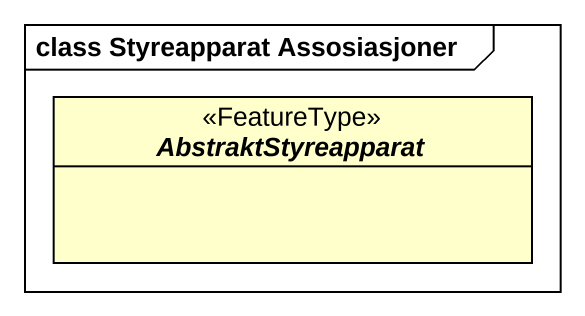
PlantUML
@startuml
mainframe class Styreapparat Assosiasjoner
hide circle
hide empty members
abstract class AbstraktStyreapparat <<FeatureType>>
@enduml
